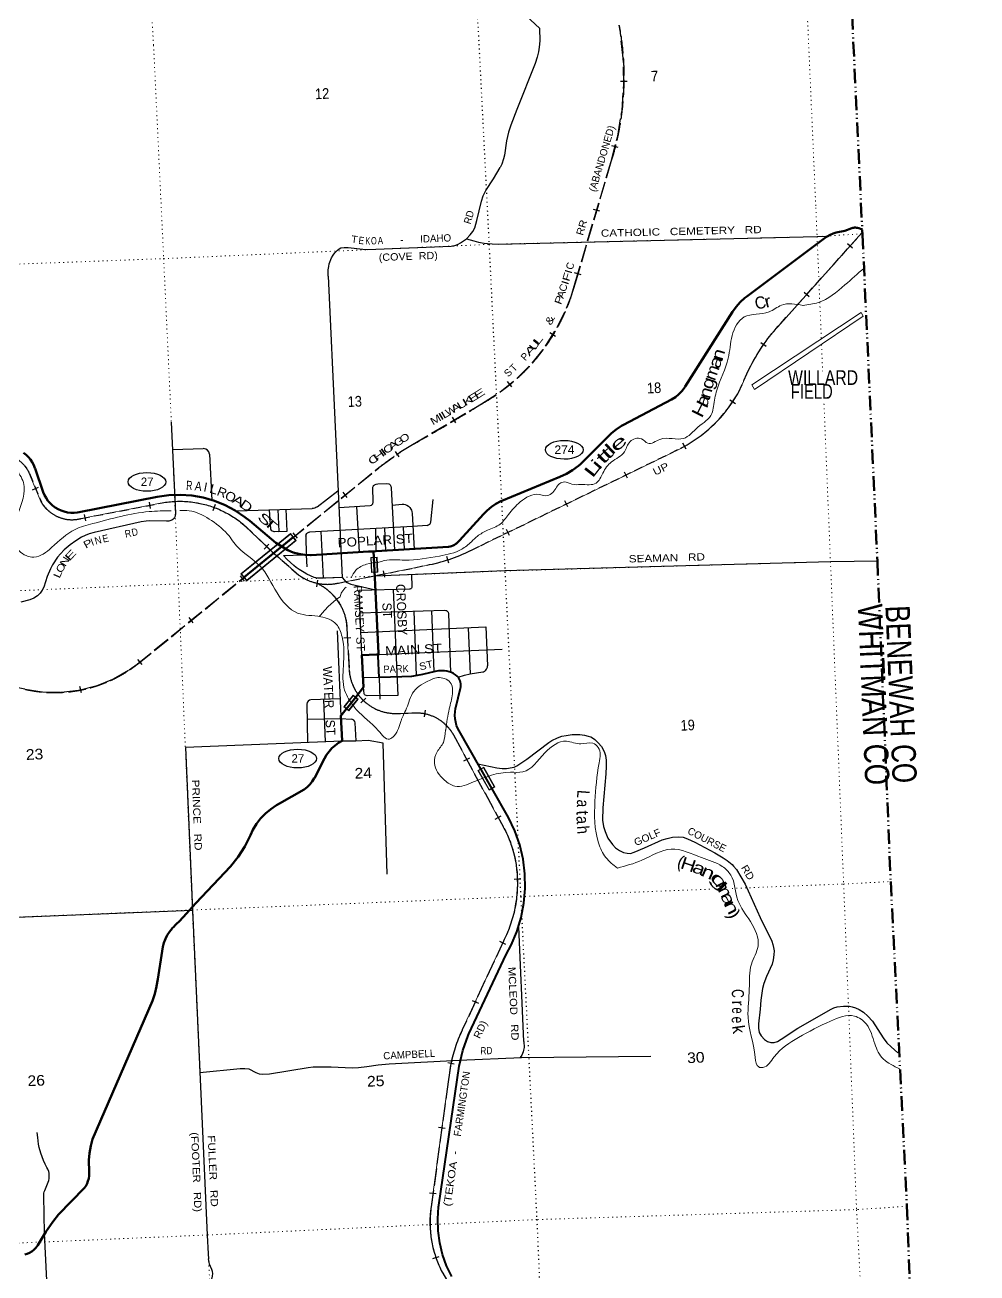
# Model space of a CAD drawing. Header units: feet. Extents: x 745759 to 1002271, y -170898 to 32007.
# Drawn here: x 974941 to 990588, y -90823 to -70305 of the extents above; entities that cross this region are included whole.
import ezdxf
from ezdxf.enums import TextEntityAlignment as Align

# ---------------------------------------------------------------- set-up
doc = ezdxf.new("R2010")
doc.units = ezdxf.units.FT
doc.header["$LTSCALE"] = 48
for name, pattern in [('DASH_DOUBLE_DOT', [9.2, 5, -1.2, 0.3, -1.2, 0.3, -1.2]), ('DOTTED', [1.5, 0.3, -1.2]), ('LONG_DASHED', [7.5, 6, -1.5]), ('MEDIUM_DASHED', [4.5, 3, -1.5])]:
    doc.linetypes.add(name, pattern=pattern)
for name, color, linetype, lineweight in [('10', 7, 'DASH_DOUBLE_DOT', 60), ('17', 7, 'Continuous', 25), ('23', 7, 'Continuous', 70), ('26', 7, 'Continuous', 40), ('29', 7, 'Continuous', 25), ('34', 7, 'Continuous', 13), ('36', 7, 'Continuous', 13), ('39', 7, 'Continuous', 13), ('59', 7, 'Continuous', 13), ('6', 7, 'DOTTED', 25), ('61', 7, 'Continuous', 13), ('63', 7, 'Continuous', 25), ('7', 7, 'DOTTED', 13)]:
    doc.layers.add(name, color=color, linetype=linetype, lineweight=lineweight)
for name, color, linetype in [('12', 7, 'Continuous'), ('27', 7, 'Continuous'), ('30', 7, 'Continuous'), ('41', 7, 'Continuous')]:
    doc.layers.add(name, color=color, linetype=linetype)

msp = doc.modelspace()

# ---------------------------------------------------------------- linework, layer by layer
at = {"layer": '10', "lineweight": 70}
msp.add_lwpolyline([(988534.08, -70141.65), (988705.31, -73752.4), (988950.48, -79117.26), (989169.5, -84388.51), (989435.24, -89716.2), (989636.53, -95091.01), (989894.64, -100570.19), (990108.93, -105966.61), (990332.45, -111296.12), (990588.15, -115911.79)], dxfattribs=at)
at = {"layer": '17'}
for centre in [(983804.33, -77288.93), (976945.75, -77816.88), (979422.7, -82365.4)]:
    msp.add_ellipse(centre, major_axis=(-309.24, 1), ratio=0.500121, dxfattribs=at)
at = {"layer": '23'}
for points in [[(980669.81, -78958.63), (980711.67, -78956.08), (981902.2, -78883.58), (981927.87, -78879.42), (981952.97, -78872.6), (981977.21, -78863.2), (982000.34, -78851.31), (982022.1, -78837.07), (982033.66, -78827.64), (982058.6, -78804.35), (982081.59, -78779.29), (982475.57, -78349.66), (982537.84, -78285.22), (982606.51, -78227.64), (982680.81, -78177.56), (982759.95, -78135.51), (982776.56, -78127.99), (983731.43, -77733.97), (983839.51, -77684.18), (983941.79, -77623.37), (984037.15, -77552.2), (984068.43, -77525.23), (984579.46, -77017.25), (984658.12, -76952.61), (984743.09, -76896.54), (984775.45, -76878.36), (985568.38, -76464.54), (985630.66, -76422.04), (985688.14, -76373.26), (985740.22, -76318.75), (985786.31, -76259.08), (985793.91, -76247.88), (986571.16, -75018.58), (986630.06, -74936.57), (986697.22, -74861.16), (986771.88, -74793.19), (986802.28, -74769.31), (988077.72, -73815.71), (988123.34, -73783.57), (988172.06, -73756.39), (988223.36, -73734.44), (988273.68, -73718.75), (988414.57, -73688.34), (988531.23, -73647.36), (988545.92, -73642.17), (988561.07, -73638.53), (988576.51, -73636.5), (988592.08, -73636.09), (988607.61, -73637.32), (988621.08, -73639.82), (988645.94, -73647.73), (988671.08, -73657.56), (988703.25, -73670.07)], [(980669.81, -78958.63), (980588.98, -78963.55), (979646.87, -79020.92), (979634.22, -79020.95), (979537.85, -79015.51), (979442.57, -79000.03), (979349.43, -78974.67), (979259.45, -78939.71), (979063.98, -78816.56), (978636.58, -78459.52), (978555.04, -78394.26), (978397.49, -78287.9), (978229.7, -78198.59), (978053.49, -78127.32), (977870.79, -78074.85), (977683.61, -78041.77), (977493.99, -78028.43), (977304.02, -78034.99), (977115.78, -78061.37), (975834.11, -78314.12), (975801.03, -78319.88), (975746.86, -78324.65), (975692.49, -78323.73), (975638.51, -78317.13), (975585.52, -78304.92), (975534.09, -78287.24), (975484.79, -78264.29), (975438.16, -78236.3), (975394.72, -78203.6), (975354.93, -78166.53), (975319.23, -78125.51), (975288.01, -78080.98), (975261.63, -78033.43), (975240.35, -77983.39), (975105.9, -77593.88), (975104.99, -77591.21), (975085.14, -77541.86), (975060.24, -77494.86), (975030.55, -77450.72), (974996.42, -77409.92), (974958.21, -77372.91), (974916.35, -77340.1)], [(980750.77, -80653.33), (980749.71, -80631.13), (980674.43, -79055.41), (980669.81, -78958.63)], [(974939.55, -90520.85), (974978.84, -90506.94), (975016.46, -90489), (975052, -90467.23), (975085.07, -90441.87), (975115.31, -90413.18), (975142.38, -90381.5), (975154.09, -90365.43), (975281.16, -90144.82), (975396.81, -89979.93), (975493.35, -89861.91), (975915.56, -89429.26), (975940, -89392.04), (975960.42, -89352.46), (975976.58, -89310.98), (975988.33, -89268.02), (975995.51, -89224.08), (975997.99, -89185.9), (975998.24, -89156.54), (975990.21, -88968.62), (975999.55, -88849.91), (976021.24, -88732.82), (976053.14, -88624.07), (977037.76, -86348.75), (977077.25, -86231.38), (977104.25, -86110.52), (977104.5, -86109), (977123.79, -85990), (977195.8, -85529.97), (977206.32, -85462.05), (977223.89, -85395.61), (977248.3, -85331.37), (977279.3, -85270.04), (977316.53, -85212.28), (977359.6, -85158.72), (977362.32, -85155.85), (977385.81, -85131.1), (977410.78, -85105.85), (977495.2, -85020.51), (977519.8, -84995.64), (977542.69, -84970.51), (977751.21, -84741.55), (978316.33, -84137.94), (978444.51, -83979.28), (978555.4, -83808.09), (978647.79, -83626.24), (978684.92, -83536.65), (978744.59, -83440.03), (978814.03, -83350.18), (978892.48, -83268.08), (978979.08, -83194.63), (979072.89, -83130.63), (979123.32, -83101.79), (979527.06, -82875.13), (979576.48, -82835.12), (979621.45, -82790.17), (979661.48, -82740.76), (979696.12, -82687.44), (979697.32, -82685.35), (979862.42, -82365.16), (979897.16, -82304.78), (979938.03, -82248.36), (979984.56, -82196.52), (980036.26, -82149.83), (980092.56, -82108.8), (980152.83, -82073.88), (980155.38, -82072.59), (980131.16, -81662.04), (980375.9, -81353.52), (980504.12, -81191.89), (980477.4, -80667.56), (980717.75, -80655.05), (980750.77, -80653.33)]]:
    msp.add_lwpolyline(points, dxfattribs=at)
at = {"layer": '26'}
for points in [[(982620.02, -82861.36), (982056.18, -81873.37), (982035.56, -81820.52), (982020.58, -81765.81), (982011.41, -81709.84), (982008.13, -81653.21), (982010.79, -81596.55), (982019.36, -81540.47), (982022.1, -81527.96), (982099.06, -81207.59), (982099.08, -81207.47), (982102.79, -81183.82), (982104.01, -81159.91), (982102.72, -81136), (982098.94, -81112.36), (982092.71, -81089.24), (982084.09, -81066.9), (982073.19, -81045.59), (982060.12, -81025.53), (982045.68, -81012.45), (982015.34, -80989.05), (981982.72, -80968.96), (981948.19, -80952.38), (981912.1, -80939.5), (981874.87, -80930.47), (981836.9, -80925.38), (981795.53, -80923.21), (981739.48, -80925.38), (981683.97, -80933.39), (981475.21, -80982.13), (981445.19, -80988.93), (981291.87, -81013.71), (981136.8, -81022.32), (980760.91, -81034.27), (980743.95, -80681.13), (980750.77, -80653.33)], [(981956.2, -90880.11), (981870.63, -90702.47), (981804.09, -90516.87), (981757.31, -90325.32), (981730.82, -90129.94), (981724.89, -89932.85), (981739.6, -89736.23), (981743.43, -89707.93), (982075.86, -87420.87), (982136.79, -87166.69), (982223.96, -86920.27), (982237.1, -86889.11), (982849.19, -85588.03), (982930.8, -85434.7), (983024.97, -85211.47), (983095.29, -84979.63), (983140.99, -84741.71), (983161.57, -84500.31), (983156.81, -84258.08), (983126.75, -84017.68), (983071.73, -83781.74), (982992.35, -83552.84), (982889.47, -83333.5), (982620.02, -82861.36)]]:
    msp.add_lwpolyline(points, dxfattribs=at)
at = {"layer": '29'}
for p, q in [((982717.23, -73906.6), (987959.49, -73784.55)), ((987959.49, -73784.55), (988133.51, -73774.99)), ((979921.75, -74435.39), (980154.94, -79386.5)), ((977344.96, -76835.71), (977413.69, -78329.19)), ((977368.37, -77284.46), (977867.26, -77268.33)), ((977974.38, -77363.09), (978013.3, -78115.5)), ((979741.2, -78227.57), (980081.92, -77961.63)), ((980960.21, -77916.42), (981013.73, -78937.61)), ((978416.49, -78293.5), (979662.91, -78255.4)), ((978956.9, -78278.69), (978978.68, -78591.29)), ((979097.82, -78271.65), (979114.71, -78633.36)), ((980099.7, -78238.82), (980614.02, -78207.28)), ((980436.52, -78973.41), (980394.25, -78222.32)), ((981304.57, -78333.81), (981337.41, -78923.34)), ((980701.45, -78581.66), (980709.9, -78955.09)), ((980849.28, -78575.54), (980863.5, -78943.81)), ((981156.61, -78556.29), (981173.52, -78925.5)), ((979844.67, -79397.59), (979808.47, -78632.33)), ((979188.06, -79026.1), (979511.41, -79015.94)), ((980154.94, -79386.5), (979844.67, -79397.59)), ((981259.47, -79580.7), (980435.75, -79601.47)), ((980477.4, -80667.56), (980435.75, -79601.47)), ((980990.33, -79585.07), (981067.9, -81325.86)), ((980450.43, -79967.19), (981832.22, -79926.02)), ((981330.18, -79940.98), (981371.59, -81000.38)), ((981623.2, -79932.25), (981662.52, -80937.34)), ((981904.34, -79981.9), (981934.37, -80947.45)), ((982227.42, -80214.86), (982258.66, -80971.73)), ((980069.53, -80263.63), (980132.03, -81666.1)), ((982781.26, -80570.29), (980751.71, -80657.76)), ((980760.91, -81034.27), (980495.67, -81035.92)), ((980760.91, -81034.27), (980772.15, -81387.49)), ((980119.53, -81385.67), (979638.21, -81400.71)), ((979849.05, -81393.13), (979873.29, -82088.95)), ((981067.9, -81325.86), (980565.52, -81332.47)), ((979571.33, -81468.39), (979581.95, -82100.9)), ((983142.1, -87018.52), (983055.3, -85131.55))]:
    msp.add_line(p, q, dxfattribs=at)
for points in [[(982627.45, -69634.49), (983401.57, -70364.93)], [(983398.26, -70362.35), (983402.62, -70568.14), (983393.47, -70668.85), (983381.09, -70749.1), (983359.02, -70832.58), (983325.1, -70938.68), (983023.66, -71696.99), (982924.61, -71951.2), (982887.47, -72066.99), (982855.71, -72209.71), (982819.64, -72445.07), (982804.03, -72507), (982775.5, -72594.8), (982752.35, -72649.19)], [(982197.34, -73818.44), (982258.74, -73755.96), (982301.8, -73699.95), (982331.94, -73639.63), (982366.4, -73521.15), (982443.91, -73202.31), (982471.9, -73113.99), (982514.97, -73027.81), (982639.85, -72831.77), (982752.35, -72649.19)], [(979921.75, -74435.39), (979924.66, -74330.07), (979933.27, -74274.06), (979940.81, -74232.06), (979980.64, -74134.03), (980008.63, -74088.79), (980031.25, -74051.1), (980077.54, -74004.78), (980103.37, -73985.39), (980134.6, -73969.24), (980189.5, -73961.69), (980255.18, -73960.62), (980495.25, -73991.85), (980569.54, -73995.09), (980707.34, -73990.78), (981944.89, -73942.84), (981990.11, -73934.22), (982021.33, -73925.6), (982057.93, -73910.52), (982098.3, -73887.37), (982197.34, -73818.44)], [(982197.34, -73818.44), (982317.39, -73853.43), (982395.98, -73873.9), (982486.41, -73891.13), (982542.4, -73897.6), (982618.84, -73901.9), (982717.23, -73906.6)], [(977974.38, -77363.09), (977961.86, -77322.72), (977940.33, -77294.72), (977912.34, -77277.48), (977867.26, -77268.33)], [(980614.02, -78207.28), (980635.52, -78199.45), (980645.75, -78190.3), (980657.05, -78174.68), (980660.82, -78151.52), (980658.67, -77901.62), (980666.74, -77882.77), (980671.04, -77875.23), (980684.5, -77865), (980711.95, -77855.84), (980742.64, -77849.91), (980886.91, -77843.45), (980922.97, -77849.37), (980931.58, -77855.84), (980942.89, -77867.15), (980953.12, -77884.92), (980960.21, -77916.42)], [(981549.14, -78531.24), (981561.14, -78529.33), (981571.36, -78525.02), (981591.02, -78512.37), (981597.74, -78505.63), (981604.74, -78497.02), (981607.97, -78489.48), (981611.47, -78478.98), (981650.23, -78104.12)], [(977413.69, -78329.19), (977407.9, -78378.93), (977397.68, -78404.26), (977386.37, -78420.94), (977373.45, -78432.79), (977356.22, -78444.64), (977337.39, -78451.66), (977304.54, -78461.88), (977264.18, -78464.59), (976979.93, -78455.97), (976935.24, -78459.72), (976850.73, -78473.2), (976080.35, -78647.16), (975998, -78671.41), (975932.84, -78695.64), (975870.39, -78727.96), (975774.05, -78787.75), (975683.05, -78850.76), (975584.55, -78934.26), (975523.7, -78999.42), (975474.17, -79053.28), (975395.05, -79179.87), (975357.89, -79247.19), (975304.61, -79369.46), (975249.15, -79545.58), (975222.79, -79597.83), (975193.16, -79644.68), (975145.79, -79689.93), (975085.49, -79728.71), (975020.37, -79757.26), (974873.94, -79791.74)], [(979114.71, -78633.36), (979248.6, -78628.16), (979235.91, -78267.42)], [(979741.2, -78227.57), (979723.1, -78237.7), (979703.18, -78246.32), (979683.26, -78252.78), (979662.91, -78255.4)], [(980977.64, -78199.78), (981140.99, -78181.68), (981165.75, -78182.75), (981190.51, -78188.14), (981218.51, -78198.91), (981244.35, -78215.07), (981265.88, -78236.61), (981285.26, -78264.62), (981292.79, -78281.85), (981299.25, -78303.4), (981304.57, -78333.81)], [(981549.14, -78531.24), (981315.4, -78549.4), (980111.85, -78615.38), (979618.51, -78642.95)], [(979114.71, -78633.36), (979044.55, -78636.53), (979033.79, -78634.92), (979023.56, -78632.22), (979008.48, -78625.22), (978999.33, -78619.3), (978985.88, -78606.91), (978982.11, -78600.45), (978978.68, -78591.29)], [(979558.89, -78709.16), (979559.99, -78693.89), (979563.76, -78682.04), (979575.6, -78664.81), (979585.29, -78655.11), (979593.36, -78649.73), (979603.59, -78645.42), (979618.51, -78642.95)], [(979558.89, -78709.16), (979564.96, -79019.22), (979574.82, -79210.87)], [(979844.67, -79397.59), (979750, -79399.98), (979719.86, -79395.67), (979695.09, -79387.05), (979633.73, -79362.28), (979575.59, -79334.27), (979531.45, -79308.42), (979445.32, -79254.56), (979396.87, -79223.32), (979359.19, -79193.16), (979252.61, -79095.14), (979188.06, -79026.1)], [(988950.48, -79117.26), (988179.6, -79128.31), (982828.9, -79280.31), (980690.52, -79365.53)], [(980154.94, -79386.5), (980191.41, -79434.45), (980209.71, -79454.91), (980236.63, -79471.07), (980260.31, -79482.92), (980299.07, -79495.85), (980699.57, -79592.79)], [(981292.87, -79344), (981300.61, -79535.43), (981297.65, -79553.47), (981294.42, -79561.55), (981289.85, -79566.66), (981282.04, -79572.32), (981275.04, -79576.63), (981266.43, -79579.32), (981259.47, -79580.7)], [(981832.22, -79926.02), (981857.51, -79928.34), (981869.35, -79932.65), (981882.27, -79941.26), (981896.27, -79957.42), (981904.34, -79981.9)], [(980457.57, -80290.01), (982513.7, -80200.89), (982544.8, -80840.25)], [(982258.66, -80971.73), (982465.28, -80940.37), (982477.4, -80937.4), (982491.4, -80930.4), (982503.78, -80922.86), (982515.89, -80911.28), (982528.54, -80894.85), (982538.5, -80875.74), (982542.54, -80861.46), (982544.8, -80840.25)], [(982060.12, -81025.53), (982163.82, -80995.3), (982258.66, -80971.73)], [(980565.52, -81332.47), (980550.7, -81330.58), (980534.55, -81324.12), (980522.71, -81312.27), (980515.17, -81298.27), (980504.12, -81191.89)], [(979638.21, -81400.71), (979616.7, -81407.59), (979594.09, -81422.68), (979580.09, -81442.07), (979571.33, -81468.39)], [(979577.51, -81718.01), (980131.04, -81706.38), (980302.21, -81716.68)], [(980386.35, -82074.45), (980369.29, -81777.07), (980360.68, -81754.45), (980343.45, -81733.98), (980324.07, -81723.21), (980302.21, -81716.68)], [(980892.75, -84263.51), (980825.13, -82113.84), (980579.57, -82070), (980376.44, -82076.74), (980154.97, -82078.22), (977580.93, -82181.74), (977691.6, -84854.97), (977817.22, -87514.09), (977937.84, -90197.61), (977949.15, -90509.53), (977957.84, -90590.08)], [(982384, -82449.97), (982696.78, -82517.73), (982784, -82527.43), (982856.14, -82526.35), (982949.83, -82514.5), (982982.13, -82505.88), (983024.12, -82483.26), (983187.79, -82375.53), (983549.6, -82099.73), (983602.36, -82066.33), (983691.73, -82022.16), (983763.88, -81997.38), (983838.18, -81983.37), (983934.02, -81971.52), (984062.15, -81970.45), (984138.61, -81980.14), (984198.91, -81995.22), (984238.74, -82009.23), (984282.9, -82036.16), (984307.68, -82052.32), (984363.65, -82104.04), (984415.36, -82168.67), (984458.41, -82246.24), (984482.12, -82315.19), (984492.86, -82392.76), (984492.89, -82487.56), (984488.56, -82616.85), (984436.87, -83172.76), (984432.56, -83375.3), (984446.59, -83479.79), (984475.63, -83564.91), (984519.81, -83671.55), (984596.23, -83776.07), (984649.03, -83833.16), (984712.53, -83875.18), (984780.4, -83910.72), (984837.43, -83922.58), (984894.54, -83923.65), (984953.73, -83905.35), (985121.71, -83832.09), (985414.59, -83702.81), (985493.23, -83678.02), (985582.57, -83659.71), (985689.21, -83654.32), (985759.17, -83659.71), (985827.04, -83684.48), (985948.68, -83737.28), (986280.33, -83913.96)], [(986280.33, -83913.96), (986414.97, -83994.77), (986482.81, -84038.94), (986563.57, -84106.81), (986585.11, -84132.66), (986633.56, -84189.76), (986775.7, -84431.09), (987025.51, -84978.38), (987215.03, -85366.22), (987234.41, -85424.4), (987245.18, -85471.8), (987251.64, -85527.82), (987249.49, -85590.31), (987238.72, -85672.19), (987219.34, -85745.45), (987128.89, -85947.99), (987086.89, -86061.11), (987059.97, -86146.22), (987034.13, -86335.83), (987021.21, -86486.66)], [(972061.94, -85084.78), (972327.57, -85072.04), (977691.6, -84854.97)], [(987021.21, -86486.66), (986996.44, -86724.75), (986995.37, -86794.78), (987009.36, -86866.96), (987042.74, -86924.06), (987095.51, -86985.47), (987141.81, -87018.87), (987196.72, -87035.03), (987253.8, -87031.79), (987308.71, -87015.64), (987370.09, -86980.08), (987641.44, -86794.78), (988188.45, -86484.5), (988235.83, -86462.96), (988288.6, -86448.95), (988390.89, -86437.1), (988491.03, -86438.18), (988537.33, -86445.73), (988589.02, -86462.96), (988653.63, -86490.97), (988722.54, -86531.91), (988793.61, -86598.71), (988868.99, -86682.74), (989045.58, -86954.23), (989108.03, -87036.11), (989174.8, -87105.05), (989286.79, -87204.17)], [(983142.1, -87018.52), (983142.49, -87113.01), (983134.95, -87161.49), (983128.49, -87185.19), (983117.72, -87215.35), (983105.88, -87239.05), (983081.12, -87281.07)], [(977814.6, -87523.6), (978476.5, -87459.38), (978555.11, -87458.3), (978618.63, -87468), (978734.91, -87524.02), (978791.99, -87548.79), (978838.28, -87554.18), (978958.87, -87545.56), (979596.29, -87446.45), (979677.06, -87434.6), (979781.49, -87433.52), (979970.99, -87433.52), (980203.56, -87446.45), (980330.63, -87450.75), (980423.22, -87446.45), (980561.04, -87429.22), (980746.23, -87399.05), (980927.91, -87384.76)], [(980927.91, -87384.76), (982076.75, -87324.46), (983104.09, -87282.2), (985227.86, -87259.2)], [(975251.68, -89554.67), (975253.24, -89508.87), (975257.55, -89490.56), (975266.7, -89465.24), (975301.15, -89385.52), (975331.3, -89299.34), (975337.23, -89270.79), (975340.46, -89224.46), (975337.23, -89180.29), (975331.3, -89152.82), (975317.85, -89115.65), (975301.15, -89086.03), (975271.55, -89034.86), (975245.16, -88973.99), (975202.09, -88853.34), (975174.64, -88760.14), (975163.33, -88702.51), (975150.41, -88592.63), (975143.95, -88510.76)], [(975390.83, -92824.74), (975259.91, -90165.89), (975251.68, -89554.67)], [(977985.95, -91207.04), (977987.09, -91058.03), (977990.86, -91025.16), (978012.94, -90924.44), (978023.16, -90874.34), (978025.86, -90829.64), (978022.09, -90796.78), (978012.94, -90767.16), (977976.33, -90678.82), (977967.17, -90643.81), (977957.84, -90590.08)]]:
    msp.add_lwpolyline(points, dxfattribs=at)
at = {"layer": '34'}
for p, q in [((987357.27, -75219.21), (988697.57, -73723.07)), ((975012.5, -77680.19), (975204.2, -78138.43)), ((975864.85, -78419.22), (977223.98, -78157.22)), ((979002.67, -78965.98), (979441.77, -79348.68)), ((980232.2, -80228.35), (980268.95, -80909.39)), ((981981.59, -81976.01), (982811.15, -83508.46)), ((982803.06, -85367.1), (982127.85, -86824.74))]:
    msp.add_line(p, q, dxfattribs=at)
for points in [[(986666.37, -76347.41), (986807.26, -76043.23), (986846.67, -75957.61)], [(982270.13, -78944.87), (982436.43, -78861.87), (985718.62, -77265.55)], [(980094.26, -79480.41), (981341.1, -79229.85), (981590.08, -79177.77)], [(981917.53, -87532.36), (981894.43, -87676.98), (981615.94, -89732.73)]]:
    msp.add_lwpolyline(points, dxfattribs=at)
for centre, radius, start, end in [((989578.17, -77300.68), 3043.84, 136.85602, 153.81663), ((984670.3, -75235.19), 2285.03, 297.30841, 330.87328), ((974526.18, -77883.2), 526.99, 22.65775, 100.12124), ((975713.11, -77858.64), 580.75, 208.80083, 285.14619), ((977483.18, -79767.88), 1631.38, 47.28729, 99.14189), ((2123648.03, 1112566.13), 1652259.59, 226.12991, 226.14976), ((981054.34, -76504.15), 2726.76, 281.33088, 296.47919), ((979910.81, -78707.23), 794.64, 233.82513, 283.34793), ((979374.63, -80260.61), 858.18, 2.15426, 64.91305), ((981032.06, -80860.35), 764.68, 183.67702, 266.37271), ((981061.2, -77986.04), 3638.28, 268.77913, 274.36976), ((981370.08, -82309.62), 696.6, 28.61501, 92.60568), ((981200.43, -84380.07), 1831.43, 8.60718, 28.41914), ((980934.53, -84410.93), 2098.97, 332.90017, 8.3538), ((984104.18, -87797.21), 2202.64, 153.80004, 173.09378), ((983359.69, -89991.95), 1762.91, 171.54435, 208.12298)]:
    msp.add_arc(centre, radius, start, end, dxfattribs=at)
at = {"layer": '36'}
msp.add_lwpolyline([(986884.79, -76223.01), (988681.86, -75030.66), (988716.53, -75092.99), (986932.13, -76295.02)], close=True, dxfattribs=at)
at = {"layer": '39'}
for points in [[(988730.98, -74301.29), (988417.83, -74578.01), (987978.76, -74867.27), (987727.55, -74916.43)], [(967218.31, -74701.05), (967428.73, -74707.04), (967539.78, -74899.82), (967781.55, -74992.16), (967971.19, -74949.65), (968116.64, -74957.44), (968337.69, -75177.71), (968452.27, -75311.86), (968586.85, -75348.36), (968658.06, -75458.19), (968676.31, -75648.95), (968496.66, -75783.78), (968071.02, -76151.09), (967740.99, -76350.93), (967494.18, -76470.53), (967509.67, -76879.18), (967500.67, -77421.97), (967686.97, -77960.31), (967935.24, -78298.36), (968262.6, -78318.42), (968712.29, -78089.2), (968726.41, -77901.06), (968722.13, -77612.91), (968815.27, -77340.69), (968914.74, -77027.87), (969045.61, -76977.82), (969327.82, -77026.06), (969886.29, -77124.81), (970334.29, -77373.53), (970652.5, -77603.69), (970936.38, -77643.79), (971480.77, -77743.15), (971901.75, -77831.74), (972266.39, -77828.01), (972669.15, -77961.74), (972812.93, -77977.68), (972949.64, -77828.58), (973062.23, -77775.3), (973291.54, -77811.72), (973688.99, -77774.3), (974221.57, -77597.93), (974490.93, -77487.43), (974660.19, -77519.83), (974768.95, -77596.37), (974914.64, -77827.95), (974818.19, -78352.36), (974744.39, -78746.73), (974847.9, -78951.94), (975088.1, -79054.43), (975377.61, -78896.68), (975763.85, -78597.62), (976054.02, -78502.35), (976982.73, -78304.74), (977341.16, -78289.98)], [(987728.89, -74916.29), (987374.02, -74911.68), (987169.2, -75023.4), (986761.58, -75105.63), (986563.03, -75410.65), (986500.34, -75782.37), (986311.58, -76308.09), (986256.48, -76576.72), (986228.92, -76690.37), (986001.83, -76917.62), (985764.16, -77102.92), (985376.49, -77117.6), (985177.74, -77182.69), (985071.78, -77108.65), (984886.33, -77155.02), (984792.73, -77322.41), (984580.18, -77488.91), (984438.82, -77670.47), (984329.16, -77836.15), (984076.08, -77859.63), (983930.81, -77855.86), (983805.26, -77817.26), (983731.39, -77843.02), (983596.78, -78009.49), (983493.47, -78044.22), (983393.78, -78022.34), (983080.38, -78147.06), (982888.04, -78354.81), (982751.59, -78509.95), (982544.33, -78611.7), (982377.21, -78709.69), (982278.32, -78800.69), (982118.36, -78924.59), (981752.27, -79035.25), (981184.77, -79102.24), (980849.98, -79111.32), (980757.59, -79138.49)], [(977485.18, -78287.26), (977641.24, -78292.28), (977967.47, -78427.33), (978266.18, -78672.45), (978442.89, -78892.63), (978800.5, -79195.68), (979083.6, -79641.1), (979422.3, -79973.21), (979801.76, -80033.35), (980056.9, -80155.36), (980152.45, -80362.92), (980175.13, -80841.58), (980194.14, -81242.26), (980350.14, -81516.28)], [(980757.59, -79138.49), (980553.78, -79169.74), (980379.75, -79270.27), (980301.45, -79394.99)], [(980220.09, -79545.14), (980149.24, -79629.11), (980118.44, -79704.77)], [(980118.44, -79704.77), (979933.24, -79856.26), (979834.96, -79961.34), (979778.03, -80026.99)], [(981140.99, -81694.33), (981250.47, -81436.34), (981308.81, -81292.66), (981564.24, -81092.03), (981751.18, -81033.51), (981947.03, -81135.9), (981966.26, -81302.43), (981914.24, -81546.65), (981856.39, -81890.66)], [(980350.14, -81516.28), (980391.34, -81564.38), (980750.68, -81907.69), (980931.91, -82045), (981010.22, -81991.19), (981122.33, -81738.31), (981140.99, -81694.33)], [(981856.39, -81890.66), (981854.81, -81900.08), (981816.99, -82099.32), (981714.82, -82254.98), (981670.27, -82438.39), (981835.49, -82719.56), (982007.02, -82818.97), (982313.9, -82747.41)], [(982313.9, -82747.41), (982920.27, -82589.78), (983123.62, -82584.98), (983485.12, -82272.88), (983839.64, -82080.05), (984077.33, -82124.17), (984272.38, -82113.69), (984364, -82182.3), (984376.78, -82433.79), (984309.21, -83067.84), (984366.77, -83752.92), (984487.84, -83991.64), (984676.65, -84164.91)], [(984676.65, -84164.91), (985078.27, -84036.58), (985560.13, -83852.33), (986059.97, -83993.95), (986400.72, -84138.45), (986539.78, -84279.6), (986658.46, -84697.88), (986864.83, -85045.82), (986988.86, -85447.74), (986880.57, -85742.79), (986845.68, -86151.61), (986825.19, -86614.25), (986942.32, -87278.59), (986999.42, -87435.41), (987070.26, -87442.41), (987254.39, -87271.09), (987655.78, -86949.19), (988180.37, -86680.42), (988573.91, -86598.81), (988771.14, -86733.4), (988907.81, -87054.12), (989049.61, -87306.06), (989312.5, -87468.05), (989314.17, -87469.02)]]:
    msp.add_spline(points, degree=3, dxfattribs=at)
at = {"layer": '59'}
for p, q in [((978490.98, -79327.96), (979305.14, -78664.86)), ((978584.9, -79444.94), (979399.05, -78781.84)), ((979399.05, -78781.84), (979305.14, -78664.86)), ((978584.9, -79444.94), (978490.98, -79327.96))]:
    msp.add_line(p, q, dxfattribs=at)
for points in [[(978502.19, -79329.15), (979303.95, -78676.15), (979340.88, -78722.16), (978539.13, -79375.16)], [(979350.9, -78734.64), (978549.15, -79387.64), (978586.08, -79433.64), (979387.84, -78780.64)], [(980727.98, -79053.08), (980738.83, -79302.85), (980633.93, -79307.4), (980623.08, -79057.64)], [(980631.42, -79065.28), (980720.33, -79061.42), (980730.48, -79295.2), (980641.57, -79299.05)], [(980416.83, -81386.15), (980261.71, -81582.2), (980179.37, -81517.05), (980334.49, -81321)], [(980190.61, -81515.74), (980335.8, -81332.24), (980405.58, -81387.46), (980260.39, -81570.95)]]:
    msp.add_lwpolyline(points, close=True, dxfattribs=at)
msp.add_lwpolyline([(980334.49, -81321), (980416.83, -81386.15), (980334.49, -81321)], dxfattribs=at)
at = {"layer": '6'}
for points in [[(982389.77, -70406.09), (982567.48, -73912.12), (982700.1, -76635.45)], [(982700.1, -76635.45), (983087.71, -84634.5), (983352.68, -89944.08), (983589.17, -95341.56), (983832.33, -100706.5), (984076.1, -106085.53), (984360.44, -111424.51), (984595.75, -116173.93)]]:
    msp.add_lwpolyline(points, dxfattribs=at)
at = {"layer": '61'}
for p, q in [((982480.42, -82505.21), (982665.52, -82831.34)), ((982665.52, -82831.34), (982567.69, -82886.87))]:
    msp.add_line(p, q, dxfattribs=at)
msp.add_lwpolyline([(982567.69, -82886.87), (982382.58, -82560.74), (982480.42, -82505.21)], dxfattribs=at)
msp.add_lwpolyline([(982393.48, -82563.74), (982477.41, -82516.11), (982654.61, -82828.33), (982570.69, -82875.96)], close=True, dxfattribs=at)
at = {"layer": '63'}
for p, q in [((984837.73, -71232.83), (984727.14, -71235.21)), ((984690.32, -72321.8), (984583.34, -72293.66)), ((984388.83, -73368.52), (984282.76, -73337.16)), ((988542.99, -73975.81), (988460.6, -73902)), ((984080.43, -74411.73), (983974.36, -74380.37)), ((987829.5, -74776.17), (987747.11, -74702.36)), ((983661.72, -75425.82), (983567.98, -75367.11)), ((987124.18, -75591.97), (987033.33, -75528.88)), ((982940.39, -76254.2), (982871.16, -76167.93)), ((986617.84, -76534.32), (986526.06, -76472.59)), ((982020.83, -76846.21), (981964.79, -76750.85)), ((981093.15, -77404.88), (981028.61, -77315.05)), ((985806.58, -77279.08), (985753.03, -77182.3)), ((984842.27, -77754.16), (984793.89, -77654.69)), ((975062.66, -77945.48), (975164.7, -77902.79)), ((977006.19, -78256.35), (976985.25, -78147.74)), ((980238.3, -78071.99), (980168.45, -77986.22)), ((983864.7, -78226.71), (983816.32, -78127.24)), ((975939.53, -78459.31), (975918.6, -78350.7)), ((978031.96, -78288.56), (978070, -78184.7)), ((979420.66, -78739.57), (979350.81, -78653.8)), ((982901.62, -78698.01), (982853.25, -78598.54)), ((978874.56, -78920.69), (978951.2, -78840.94)), ((981907.01, -79150.38), (981873.63, -79044.93)), ((978551.35, -79445.95), (978481.5, -79360.18)), ((980855.25, -79384.72), (980833.46, -79276.27)), ((979736.06, -79539.96), (979754.52, -79430.9)), ((977707.87, -80132.93), (977638.02, -80047.17)), ((980184.09, -80378.05), (980294.54, -80372.09)), ((976864.39, -80819.91), (976794.54, -80734.15)), ((975869.14, -81285.97), (975841.99, -81178.74)), ((980461.78, -81449.61), (980541.31, -81372.73)), ((981504.6, -81680.68), (981525.76, -81572.11)), ((982152.76, -82404.6), (982250.03, -82351.94)), ((982667.36, -83360.7), (982764.63, -83308.05)), ((982978.98, -84347.38), (983089.52, -84343.38)), ((982740.58, -85368.49), (982840.94, -85414.98)), ((982292.28, -86342.49), (982392.64, -86388.98)), ((981888.03, -87360.59), (981996.42, -87382.65)), ((981738.97, -88426.02), (981848.58, -88440.87)), ((981590.62, -89501.63), (981700.23, -89516.48)), ((981642.8, -90584.91), (981747.48, -90549.18))]:
    msp.add_line(p, q, dxfattribs=at)
at = {"layer": '63', "linetype": 'LONG_DASHED'}
msp.add_line((976789.35, -80815.9), (980758.87, -77582.87), dxfattribs=at)
for points in [[(973245.22, -80878.95), (974941.51, -81221.82), (975235.68, -81267.62), (975533.15, -81273.67), (975828.75, -81239.88), (976117.18, -81166.85), (976393.26, -81055.91), (976652.06, -80909.01), (976786.86, -80812.64), (980756.38, -77579.61), (981118.29, -77319.58), (981311.63, -77199.66), (982345.22, -76592.23), (982442.36, -76532.74), (982744.71, -76341.23), (983023.69, -76117.35), (983275.97, -75863.77), (983498.44, -75583.66), (983688.3, -75280.52), (983843.24, -74958.06), (983915.32, -74766.63), (983984.6, -74543.32), (984573.66, -72550.69), (984683.11, -72134.53), (984753.46, -71710.15), (984784.15, -71281.07), (984774.91, -70850.99), (984725.81, -70423.56), (984705.2, -70305.6)], [(983919.2, -74767.96), (983988.52, -74544.51), (984577.61, -72551.79)], [(979738.96, -79482.38), (979749.25, -79487.23), (979762.66, -79493.95), (979775.99, -79500.85), (979789.15, -79507.92), (979802.25, -79515.26), (979815.17, -79522.85), (979828.02, -79530.7), (979840.7, -79538.66), (979853.23, -79546.96), (979865.58, -79555.44), (979877.85, -79564.09), (979889.89, -79572.92), (979901.84, -79582.1), (979913.62, -79591.37), (979925.16, -79600.92), (979936.62, -79610.55), (979947.91, -79620.52), (979958.96, -79630.6), (979969.83, -79640.86), (979980.63, -79651.37), (979991.09, -79662.06), (980001.47, -79672.86), (980011.61, -79683.91), (980021.66, -79695.15), (980031.37, -79706.47), (980040.92, -79718.07), (980050.3, -79729.75), (980059.53, -79741.62), (980068.41, -79753.66), (980077.2, -79765.89), (980085.75, -79778.2), (980094.04, -79790.71), (980102.09, -79803.31), (980109.96, -79816.07), (980117.67, -79828.94), (980125.04, -79842), (980132.24, -79855.13), (980139.19, -79868.46), (980145.98, -79881.88), (980152.42, -79895.39), (980158.68, -79909), (980164.71, -79922.71), (980170.48, -79936.59), (980175.99, -79950.48), (980181.33, -79964.56), (980186.33, -79978.64), (980191.17, -79992.91), (980195.66, -80007.19), (980199.99, -80021.55), (980204.05, -80035.93), (980207.87, -80050.49), (980211.34, -80065.07), (980214.64, -80079.65), (980217.69, -80094.41), (980220.47, -80109.09), (980223.01, -80123.88), (980225.2, -80138.76), (980227.22, -80153.55), (980228.98, -80168.45), (980230.41, -80183.44), (980231.66, -80198.36), (980232.65, -80213.29), (980233.3, -80228.3), (980270.05, -80909.32), (980270.98, -80922.65), (980272.21, -80935.88), (980273.67, -80949.1), (980275.29, -80962.39), (980277.22, -80975.58), (980279.35, -80988.69), (980281.66, -81001.85), (980284.26, -81014.92), (980287.08, -81027.9), (980290.14, -81040.94), (980293.41, -81053.81), (980296.84, -81066.67), (980300.57, -81079.51), (980304.53, -81092.19), (980308.7, -81104.86), (980313.04, -81117.43), (980317.67, -81129.99), (980322.44, -81142.38), (980327.52, -81154.76), (980332.75, -81166.98), (980338.2, -81179.17), (980343.86, -81191.2), (980349.76, -81203.15), (980355.8, -81215), (980362.14, -81226.75), (980368.64, -81238.43), (980375.34, -81249.94), (980382.2, -81261.35), (980389.34, -81272.6), (980396.65, -81283.76), (980404.09, -81294.77), (980411.74, -81305.67), (980419.63, -81316.41), (980427.74, -81327.06), (980435.91, -81337.55), (980444.37, -81347.88)], [(980444.37, -81347.88), (980452.98, -81358.03), (980461.74, -81368.11), (980470.64, -81377.94), (980479.84, -81387.68), (980489.1, -81397.27), (980498.58, -81406.6), (980508.13, -81415.86), (980517.96, -81424.95), (980527.87, -81433.79), (980537.91, -81442.48), (980548.19, -81451.08), (980558.58, -81459.37), (980569.06, -81467.57), (980579.75, -81475.52), (980590.59, -81483.4), (980601.48, -81490.96), (980612.58, -81498.36), (980623.77, -81505.6), (980635.08, -81512.68), (980646.53, -81519.44), (980658.14, -81526.12), (980669.8, -81532.56), (980681.6, -81538.76), (980693.46, -81544.73), (980705.46, -81550.55), (980717.53, -81556.2), (980729.73, -81561.53), (980742.01, -81566.71), (980754.41, -81571.66), (980766.89, -81576.44), (980779.41, -81580.91), (980792.02, -81585.23), (980804.67, -81589.31), (980817.47, -81593.15), (980830.25, -81596.78), (980843.17, -81600.23), (980856.07, -81603.38), (980869.12, -81606.37), (980882.15, -81609.05), (980895.25, -81611.58), (980908.32, -81613.87), (980921.54, -81615.93), (980934.74, -81617.68), (980947.92, -81619.29), (980961.25, -81620.64), (980974.48, -81621.78), (980983.73, -81622.4), (981047.34, -81623.39), (981110.65, -81622.92), (981174, -81621.36), (981237.71, -81619.08), (981301.09, -81615.34), (981338.35, -81612.65), (981350.56, -81612.17), (981362.71, -81611.96), (981374.86, -81611.97), (981387.09, -81612.11), (981399.26, -81612.53), (981411.36, -81613.17), (981423.55, -81613.94), (981435.69, -81614.99), (981447.75, -81616.27), (981459.9, -81617.74), (981471.93, -81619.42), (981483.95, -81621.25), (981495.99, -81623.36), (981507.9, -81625.68), (981519.81, -81628.21), (981531.67, -81630.88), (981543.54, -81633.83), (981555.27, -81636.93), (981567.02, -81640.31), (981578.64, -81643.83), (981590.26, -81647.57), (981601.76, -81651.51), (981613.19, -81655.67), (981624.56, -81659.97), (981635.87, -81664.55), (981647.13, -81669.28), (981658.24, -81674.22), (981669.3, -81679.31), (981680.23, -81684.68), (981691.1, -81690.18), (981701.83, -81695.84), (981712.5, -81701.71), (981723.05, -81707.8), (981733.53, -81714.1), (981743.88, -81720.47), (981754.1, -81727.13), (981764.19, -81733.93), (981774.21, -81740.88), (981784.03, -81747.98), (981793.8, -81755.36), (981803.42, -81762.81), (981812.86, -81770.48), (981822.21, -81778.22), (981831.45, -81786.26), (981840.48, -81794.37), (981849.37, -81802.62), (981858.21, -81811.1)], [(981858.21, -81811.1), (981866.77, -81819.71), (981875.28, -81828.4), (981883.57, -81837.32), (981891.8, -81846.37), (981899.77, -81855.51), (981907.6, -81864.86), (981915.29, -81874.28), (981922.84, -81883.86), (981930.13, -81893.59), (981937.35, -81903.45), (981944.38, -81913.4), (981951.19, -81923.49), (981957.8, -81933.67), (981964.28, -81943.99), (981970.62, -81954.39), (981976.69, -81964.94), (981982.55, -81975.48), (982812.12, -83507.94), (982827.22, -83536.22), (982841.59, -83564.71), (982855.47, -83593.45), (982869.12, -83622.52), (982882.04, -83651.79), (982894.39, -83681.15), (982906.5, -83710.86), (982917.88, -83740.75), (982928.7, -83770.74), (982939.11, -83801.14), (982948.87, -83831.49), (982958.29, -83862.02), (982967.09, -83892.9), (982975.22, -83923.71), (982982.87, -83954.78), (982990.1, -83985.87), (982996.7, -84017.31), (983002.79, -84048.6), (983008.25, -84080.23), (983012.32, -84105.81), (983015.7, -84129.24), (983020.2, -84165.49), (983024.11, -84201.95), (983027.55, -84238.37), (983030.21, -84275.09), (983032.32, -84311.56), (983033.65, -84348.33), (983034.44, -84384.85), (983034.63, -84421.6), (983034.09, -84458.17), (983032.89, -84494.77), (983031.22, -84531.32), (983028.69, -84567.98), (983025.69, -84604.58), (983021.95, -84641.02), (983017.75, -84677.41), (983012.61, -84713.71), (983007.01, -84749.95), (983000.86, -84785.94), (982994.05, -84821.98), (982986.5, -84857.84), (982978.29, -84893.72), (982969.74, -84929.28), (982960.24, -84964.75), (982950.22, -84999.98), (982939.71, -85035.16), (982928.59, -85069.9), (982916.63, -85104.72), (982904.3, -85139.24), (982891.18, -85173.4), (982877.77, -85207.43), (982863.43, -85241.37), (982848.68, -85274.78), (982833.39, -85307.95), (982817.42, -85341.16), (982804.05, -85367.58), (982128.84, -86825.21), (982123.93, -86835.3), (982107.3, -86870.1), (982091.54, -86905.01), (982076.16, -86940.4), (982061.66, -86975.9), (982047.57, -87011.66), (982034.13, -87047.52), (982021.3, -87083.88), (982009.35, -87120.36), (981997.82, -87156.88), (981986.91, -87193.93), (981976.67, -87230.83), (981967.07, -87268.03), (981958.3, -87305.55), (981950.01, -87342.92), (981942.34, -87380.58), (981935.52, -87418.56), (981929.18, -87456.37), (981923.47, -87494.27), (981918.62, -87532.52), (981895.52, -87677.14), (981617.03, -89732.88), (981612.67, -89763.41), (981609.03, -89793.86), (981605.91, -89824.4)], [(981605.91, -89824.4), (981603.13, -89855.16), (981601.06, -89885.83), (981599.54, -89916.43), (981598.34, -89947.24), (981597.87, -89977.98), (981597.95, -90008.63), (981598.52, -90039.53), (981599.66, -90070.16), (981601.16, -90100.84), (981603.35, -90131.62), (981606.11, -90162.13), (981609.4, -90192.73), (981613.07, -90223.2), (981617.43, -90253.77), (981622.19, -90284.04), (981627.65, -90314.42), (981633.51, -90344.5), (981639.89, -90374.66), (981646.85, -90404.55), (981654.35, -90434.34), (981662.23, -90464.02), (981670.83, -90493.62), (981679.81, -90523.09), (981689.36, -90552.3), (981699.29, -90581.38), (981709.96, -90610.22), (981721.01, -90638.94), (981732.47, -90667.36), (981744.46, -90695.68), (981757.03, -90723.73), (981770.15, -90751.69), (981783.5, -90779.32), (981797.6, -90806.71), (981805.87, -90822.39), (982103.78, -91321.03)]]:
    msp.add_lwpolyline(points, dxfattribs=at)
at = {"layer": '63', "linetype": 'MEDIUM_DASHED'}
for points in [[(986634.32, -76401.07), (986654.3, -76366.59), (986665.39, -76346.91), (986806.26, -76042.77), (986845.68, -75957.13), (986869.47, -75909.44), (986894.21, -75862.57), (986919.78, -75816.09), (986946.02, -75769.62), (986973.23, -75723.96), (987001.11, -75678.98), (987029.68, -75633.98), (987059.21, -75589.79), (987089.42, -75546.29), (987120.59, -75502.91), (987152.31, -75460.49), (987184.57, -75418.33), (987217.94, -75376.71), (987251.85, -75336.04), (987286.57, -75295.78), (987321.71, -75256.05), (987356.46, -75218.47), (988696.75, -73722.34)], [(979465.05, -79363.74), (979476.57, -79371.39), (979488.26, -79378.95), (979500.06, -79386.2), (979511.93, -79393.22), (979523.97, -79400.15), (979536.13, -79406.78), (979548.36, -79413.17), (979560.8, -79419.41), (979573.26, -79425.38), (979585.8, -79431.21), (979598.53, -79436.78), (979611.28, -79442.07), (979624.17, -79447.16), (979637.09, -79452.09), (979650.19, -79456.76), (979663.25, -79461.2), (979676.51, -79465.39), (979689.74, -79469.35), (979703.1, -79473.13), (979716.47, -79476.61), (979729.92, -79479.87), (979743.4, -79482.94), (979757.01, -79485.71), (979770.65, -79488.31), (979784.29, -79490.62), (979797.97, -79492.75), (979811.69, -79494.54), (979825.47, -79496.15), (979839.2, -79497.54), (979853, -79498.69), (979866.82, -79499.55), (979880.71, -79500.18), (979894.53, -79500.65), (979908.4, -79500.76), (979922.24, -79500.66), (979936.12, -79500.38), (979949.88, -79499.83), (979963.78, -79498.98), (979977.59, -79497.97), (979991.35, -79496.64), (980005.09, -79495.18), (980018.89, -79493.38), (980032.55, -79491.37), (980046.17, -79489.14), (980059.87, -79486.67), (980073.41, -79483.89), (980086.93, -79481), (980094.03, -79479.33), (981340.88, -79228.77), (981589.86, -79176.69), (981636.58, -79167.06), (981682.81, -79156.4), (981728.89, -79144.94), (981775.12, -79132.9), (981820.87, -79119.83), (981866.2, -79106.03), (981911.69, -79091.64), (981956.68, -79076.22), (982001.26, -79060.06), (982045.94, -79043.05), (982089.93, -79025.34), (982133.82, -79007.09), (982177.48, -78987.78), (982220.45, -78967.78), (982263.26, -78946.96), (982269.65, -78943.88), (982435.94, -78860.88), (985718.12, -77264.57), (985753.53, -77246.03), (985788.31, -77226.79), (985822.79, -77206.93), (985857.25, -77186.56), (985891.09, -77165.49), (985924.43, -77143.91), (985957.74, -77121.82), (985990.44, -77099.03), (986022.62, -77075.73), (986054.69, -77051.72), (986086.04, -77027.31), (986117.18, -77002.49), (986147.9, -76976.86), (986177.9, -76950.84), (986207.59, -76924.2), (986236.87, -76897.26), (986265.72, -76869.5), (986293.96, -76841.56), (986321.77, -76812.8), (986348.98, -76783.84), (986375.87, -76754.28), (986402.05, -76724.32), (986427.69, -76693.86), (986452.93, -76663.08), (986477.55, -76631.61), (986501.76, -76599.83), (986525.25, -76567.66), (986548.32, -76535.18), (986570.56, -76502.1), (986592.39, -76468.73), (986613.61, -76435.15), (986634.32, -76401.07)], [(974935.87, -77549.99), (974941.66, -77557.17), (974947.26, -77564.49), (974952.76, -77571.88), (974958.12, -77579.4), (974963.39, -77586.98), (974968.46, -77594.66), (974973.44, -77602.4), (974978.27, -77610.24), (974982.97, -77618.2), (974987.5, -77626.18), (974991.96, -77634.29), (974996.2, -77642.44), (975000.36, -77650.72), (975004.31, -77659.02), (975008.16, -77667.4), (975011.86, -77675.8), (975013.52, -77679.77), (975205.19, -78137.95), (975210.1, -78146.76), (975215.21, -78155.45), (975220.49, -78164.07), (975225.88, -78172.69), (975231.44, -78181.13), (975237.14, -78189.44), (975242.96, -78197.76), (975248.96, -78205.9), (975255.09, -78213.9), (975261.39, -78221.88), (975267.8, -78229.68), (975274.29, -78237.41), (975281, -78245.04), (975287.8, -78252.48), (975294.75, -78259.84), (975301.78, -78267.09), (975309.02, -78274.22), (975316.29, -78281.2), (975323.77, -78288.06), (975331.3, -78294.78), (975338.98, -78301.41), (975346.75, -78307.85), (975354.65, -78314.16), (975362.63, -78320.35), (975370.77, -78326.39), (975378.99, -78332.32), (975387.31, -78338.07), (975395.7, -78343.71), (975404.24, -78349.13), (975412.86, -78354.45), (975421.52, -78359.62), (975430.3, -78364.64), (975439.18, -78369.48), (975448.18, -78374.19), (975457.19, -78378.77)], [(975457.19, -78378.77), (975466.33, -78383.13), (975475.52, -78387.34), (975484.79, -78391.44), (975494.06, -78395.33), (975503.53, -78399.06), (975512.98, -78402.66), (975522.5, -78406.03), (975532.05, -78409.32), (975541.74, -78412.38), (975551.41, -78415.27), (975561.11, -78418.01), (975570.94, -78420.61), (975580.76, -78422.95), (975590.6, -78425.22), (975600.51, -78427.24), (975610.5, -78429.16), (975620.42, -78430.84), (975630.44, -78432.35), (975640.46, -78433.72), (975650.52, -78434.94), (975660.57, -78435.89), (975670.69, -78436.74), (975680.78, -78437.41), (975690.89, -78437.87), (975700.97, -78438.15), (975711.1, -78438.28), (975721.22, -78438.27), (975731.31, -78438.01), (975741.43, -78437.61), (975751.54, -78437.01), (975761.66, -78436.27), (975771.71, -78435.32), (975781.76, -78434.22), (975791.77, -78432.95), (975801.81, -78431.46), (975811.76, -78429.84), (975821.75, -78428.04), (975831.63, -78426.04), (975841.57, -78423.9), (975851.39, -78421.54), (975861.2, -78419.06), (975864.6, -78418.15), (977223.79, -78156.14), (977247.78, -78152.41), (977276.17, -78148.62), (977304.45, -78145.18), (977332.76, -78142.43), (977361.08, -78139.91), (977389.66, -78138.08), (977418.03, -78136.71), (977446.4, -78135.81), (977475.04, -78135.36), (977503.46, -78135.61), (977531.9, -78136.09), (977560.37, -78137.27), (977588.97, -78138.78), (977617.24, -78140.88), (977645.65, -78143.57), (977673.96, -78146.6), (977702.29, -78150.08), (977730.42, -78154.27), (977758.66, -78158.81), (977786.7, -78163.81), (977814.66, -78169.39), (977842.39, -78175.45), (977870.15, -78181.96), (977897.81, -78188.83), (977925.26, -78196.4), (977952.61, -78204.32), (977979.86, -78212.82), (978007.01, -78221.67), (978033.85, -78231.1), (978060.58, -78240.9), (978087.1, -78251.17), (978113.53, -78262.01), (978139.62, -78273.21), (978165.73, -78284.87), (978191.41, -78297.02), (978217.1, -78309.63), (978242.34, -78322.72), (978267.48, -78336.14), (978292.29, -78349.94), (978317.01, -78364.33), (978341.29, -78379.18), (978365.34, -78394.27), (978389.3, -78409.95), (978412.82, -78425.88), (978436.11, -78442.29), (978459.09, -78459.27), (978481.72, -78476.39), (978573.89, -78553.35)], [(978575.47, -78553.92), (979003.41, -78965.17), (979442.45, -79347.82), (979453.67, -79355.92), (979465.06, -79363.75)]]:
    msp.add_lwpolyline(points, dxfattribs=at)
at = {"layer": '63', "linetype": 'LONG_DASHED'}
for centre, radius, start, end in [((980152.73, -71165.46), 4636.97, 342.60412, 10.60526), ((980881.12, -73733.34), 3209.42, 299.15226, 341.19377), ((963626.81, -45923.79), 35933.65, 299.48601, 301.5794), ((983831.83, -81478.28), 4961.58, 120.49841, 128.26866), ((975429.41, -79056.42), 2223.78, 257.30725, 307.70126)]:
    msp.add_arc(centre, radius, start, end, dxfattribs=at)
at = {"layer": '7'}
for p, q in [((987801.22, -70170.88), (987938.64, -73308.47)), ((988032.69, -75561.76), (988050.57, -75995.8))]:
    msp.add_line(p, q, dxfattribs=at)
for points in [[(982213.67, -66953.69), (982305.25, -68539.49), (982389.77, -70406.09)], [(977054.63, -70636.71), (976933.17, -68778.97), (976879.19, -67167.99)], [(977054.63, -70636.71), (977220.3, -74146.61), (977346.18, -76834.15)], [(987938.64, -73308.47), (987959.49, -73784.55), (988028.43, -75458.37)], [(967209.3, -74532.12), (971827.35, -74346.79), (977220.3, -74146.61), (982567.48, -73912.12), (987959.49, -73784.55), (988700.98, -73737.56)], [(988072.82, -76535.87), (988179.6, -79128.31), (988395.8, -84427.9), (988608.38, -89784.09), (988886.35, -95115.28), (989361.31, -100579.07), (989578.77, -105955.2), (989831.81, -111315.68), (990039.13, -115936.07)], [(977346.18, -76834.15), (977691.6, -84854.97), (977937.84, -90197.61), (978207.57, -95571.48), (978525.49, -100894.91), (978749.14, -106274.8), (979028.44, -111589.81), (979272.18, -116402.32)], [(988950.48, -79117.26), (988179.6, -79128.31), (982828.9, -79280.31), (977470.73, -79493.1), (972083.09, -79723.28), (967436.58, -79878.65)], [(967666.25, -85252.56), (972327.57, -85072.04), (977691.6, -84854.97), (983087.71, -84634.5), (986224.21, -84512.42)], [(986561.95, -84499.28), (988395.8, -84427.9), (989167.03, -84386.6)], [(989436.27, -89724.4), (988636.35, -89778.85), (983352.68, -89944.08), (977937.84, -90197.61), (972594.43, -90425.89), (967894.72, -90630.03)]]:
    msp.add_lwpolyline(points, dxfattribs=at)

# ---------------------------------------------------------------- texts
at = {"layer": '12'}
for s, width, p in [('WHITMAN CO', 0.85, (988628.96, -79832.52)), ('BENEWAH CO', 0.8, (989081.22, -79854.95))]:
    msp.add_text(s, height=400, rotation=272.379, dxfattribs=dict(at, width=width)).set_placement(p)
at = {"layer": '17', "width": 1.05}
msp.add_text('274', height=140, dxfattribs=at).set_placement((983807.23, -77357.24), align=Align.CENTER)
at = {"layer": '17'}
for p in [(976948.65, -77885.19), (979425.6, -82433.71)]:
    msp.add_text('27', height=140, dxfattribs=at).set_placement(p, align=Align.CENTER)
for s, rotation, width, p in [('R', 357.288, 0.7, (977638.49, -77949.46)), ('A', 353.288, 0.85, (977781.43, -77961.53)), ('L', 343.578, 1.15, (978022.65, -78009.68)), ('R', 338.857, 1.05, (978153.56, -78057.91)), ('O', 334.025, 1.1, (978288.01, -78125.89)), ('A', 330.504, 1.4, (978412.52, -78192.63)), ('D', 325.205, 1.35, (978536.27, -78273.02)), ('S', 319.145, 1.65, (978832.58, -78487.81)), ('T', 319.468, 1.85, (978924.69, -78566.82))]:
    msp.add_text(s, height=150, rotation=rotation, dxfattribs=dict(at, width=width)).set_placement(p, align=Align.CENTER)
msp.add_text('I', height=150, rotation=348.757, dxfattribs=at).set_placement((977894.23, -77976.14), align=Align.CENTER)
for s, rotation, width, p in [('POPLAR ST', 3.485, 1.1, (980084.12, -78892.75)), ('MAIN ST', 2.98, 1.15, (980864.73, -80673.23)), ('WATER', 272.917, 0.95, (979834.82, -80854.98))]:
    msp.add_text(s, height=150, rotation=rotation, dxfattribs=dict(at, width=width)).set_placement(p)
for s, height, rotation, p in [('RAMSEY', 136.3, 272.917, (980342.37, -79522.39)), ('CROSBY', 150, 272.735, (981036.89, -79498.7)), ('ST', 150, 272.735, (980813.64, -79805.17)), ('ST', 136.3, 272.915, (980382.91, -80368.58)), ('ST', 150, 272.917, (979881.69, -81729.39))]:
    msp.add_text(s, height=height, rotation=rotation, dxfattribs=at).set_placement(p)
at = {"layer": '27'}
for s, rotation, width, p in [('PARK', 1.821, 0.95, (980834.55, -80956.89)), ('ST', 13.142, 1.1, (981435.68, -80916.23)), ('RD)', 64.805, 1.05, (982415.66, -86979.43)), ('(TEKOA  -', 81.73, 1.25, (981935.16, -89733.4))]:
    msp.add_text(s, height=120, rotation=rotation, dxfattribs=dict(at, width=width)).set_placement(p)
msp.add_text('FARMINGTON', height=120, rotation=81.73, dxfattribs=at).set_placement((982103.15, -88583.67))
at = {"layer": '30'}
for s, rotation, width, p in [('RD', 73.783, 0.95, (982263.74, -73587.65)), ('CATHOLIC   CEMETERY   RD', 1.334, 1.2, (984407.23, -73788.15)), ('(COVE  RD)', 2.218, 1.1, (980757.91, -74186.74)), ('SEAMAN   RD', 1.627, 1.2, (984865.83, -79142.41)), ('PRINCE   RD', 272.371, 1.2, (977683.04, -82714.19)), ('GOLF', 23.563, 1.05, (984982.87, -83805.36)), ('RD', 300.815, 1.1, (986703.51, -84158.68)), ('MCLEOD   RD', 272.634, 1.15, (982882.48, -85793.12)), ('RD', 2.356, 0.85, (982428.3, -87231.05)), ('(FOOTER   RD)', 272.574, 1.15, (977668.29, -88510.37)), ('FULLER   RD', 272.574, 1.2, (977944.35, -88560.77))]:
    msp.add_text(s, height=120, rotation=rotation, dxfattribs=dict(at, width=width)).set_placement(p)
for s, rotation, p in [('T', 352.588, (980347.56, -73889.13)), ('I', 20.398, (976067.1, -78862.25))]:
    msp.add_text(s, height=120, rotation=rotation, dxfattribs=at).set_placement(p, align=Align.CENTER)
for s, rotation, width, p in [('E', 352.588, 0.85, (980461.41, -73906.78)), ('K', 357.503, 0.7, (980573.63, -73914.33)), ('O', 1.791, 0.65, (980676.92, -73912.23)), ('A', 2.218, 0.8, (980785.38, -73908.03)), ('D', 12.725, 0.9, (976757.7, -78699.24)), ('P', 27.363, 1.3, (976001.32, -78885.39)), ('N', 16.408, 0.95, (976158.21, -78834.55)), ('E', 12.725, 0.95, (976277.28, -78805.07)), ('R', 12.725, 0.9, (976647.1, -78724.22)), ('E', 46.959, 1.75, (975732.9, -79060.52)), ('O', 57.994, 1.25, (975580, -79261.31)), ('N', 57.994, 1.3, (975643.93, -79155.07)), ('L', 66.455, 1.35, (975533.22, -79356.27))]:
    msp.add_text(s, height=120, rotation=rotation, dxfattribs=dict(at, width=width)).set_placement(p, align=Align.CENTER)
for s, rotation, p in [('-', 2.218, (981110.43, -73895.1)), ('IDAHO', 2.218, (981438.75, -73882.31)), ('COURSE', 332.536, (985817.69, -83592.95)), ('CAMPBELL', 3.005, (980832.22, -87312.53))]:
    msp.add_text(s, height=120, rotation=rotation, dxfattribs=at).set_placement(p)
at = {"layer": '36'}
for s, width, p in [('WILLARD', 0.8, (987482.35, -76222.43)), ('FIELD', 0.75, (987528.29, -76450.69))]:
    msp.add_text(s, height=242, dxfattribs=dict(at, width=width)).set_placement(p)
at = {"layer": '41'}
for s, rotation, width, p in [('C', 11.383, 0.95, (986956.51, -74984.69)), ('r', 14.539, 1.2, (987118.82, -74955.92)), ('n', 73.339, 1.2, (986401.25, -75833.59)), ('m', 70.535, 1.1, (986279.03, -76165.75)), ('a', 69.215, 1.3, (986347.57, -75969.94)), ('g', 72.334, 1.25, (986229.72, -76308.8)), ('n', 74.221, 1.2, (986195.64, -76462.06)), ('H', 63.354, 1.4, (986063.46, -76780.54)), ('a', 69.66, 1.3, (986140.57, -76604.99)), ('e', 40.741, 1.85, (984652.67, -77340.33)), ('t', 46.491, 1.95, (984445.8, -77542.89)), ('t', 44.026, 1.95, (984519.4, -77467.8)), ('l', 43.738, 1.8, (984588.86, -77385.57)), ('L', 52.24, 1.8, (984266.8, -77766.66)), ('i', 49.277, 1.7, (984378.95, -77630.67))]:
    msp.add_text(s, height=200, rotation=rotation, dxfattribs=dict(at, width=width)).set_placement(p)
for s, rotation, width, p in [('a', 268.918, 0.85, (984012.21, -83100.45)), ('L', 265.777, 0.9, (984017.61, -82943.12)), ('a', 273.874, 0.9, (984006.68, -83380.11)), ('h', 274.874, 0.9, (984016.92, -83544.15)), ('H', 341.617, 1.25, (985813.39, -84202.27)), ('a', 338.779, 1.35, (985984.44, -84259.28)), ('n', 336.509, 1.4, (986131.26, -84324.29)), ('g', 316.394, 2.1, (986292.09, -84445.6)), ('m', 296.737, 1.2, (986340.6, -84555.52)), ('a', 294.596, 1.4, (986407.35, -84709.94)), ('n', 296.677, 1.5, (986469.47, -84854.55)), (')', 296.677, 1.2, (986508.41, -84971.46)), ('C', 270.901, 0.75, (986558.01, -86228.2)), ('e', 269.77, 0.7, (986562.23, -86507.07)), ('e', 272.021, 0.75, (986556.86, -86665.13))]:
    msp.add_text(s, height=200, rotation=rotation, dxfattribs=dict(at, width=width)).set_placement(p, align=Align.CENTER)
for s, rotation, p in [('t', 272.153, (984005.91, -83259.01)), ('(', 341.617, (985686.82, -84153.55)), ('r', 272.338, (986562.47, -86390.2)), ('k', 278.021, (986571.44, -86830.29))]:
    msp.add_text(s, height=200, rotation=rotation, dxfattribs=at).set_placement(p, align=Align.CENTER)
at = {"layer": '63'}
for s, rotation, p in [('(ABANDONED)', 73.531, (984478.9, -72518.51)), ('C', 73.531, (983957.03, -74283.08)), ('P', 48.147, (983200.99, -75795.98)), ('T', 45.147, (983012.22, -75983.07)), ('S', 45.147, (982922.44, -76063.51))]:
    msp.add_text(s, height=120, rotation=rotation, dxfattribs=at).set_placement(p, align=Align.CENTER)
for s, rotation, width, p in [('RR', 73.531, 1.1, (984147.12, -73652.15)), ('F', 73.531, 1.45, (983903.77, -74463.99)), ('I', 73.531, 1.3, (983931.3, -74375.97)), ('C', 72.764, 1.05, (983843.49, -74642.25)), ('I', 72.764, 1.35, (983875.4, -74557.8)), ('P', 69.367, 1.35, (983774.03, -74845.2)), ('A', 69.367, 1.2, (983810.56, -74754.71)), ('&', 64.336, 1.4, (983621.18, -75185.02)), ('U', 51.543, 1.6, (983362.01, -75599.12)), ('L', 51.543, 1.85, (983416.44, -75525.2)), ('A', 48.543, 1.8, (983292.43, -75688.22)), ('E', 32.35, 1.7, (982440.02, -76416.05)), ('U', 30.442, 1.4, (982154.76, -76588.17)), ('K', 30.442, 1.5, (982247.25, -76533.81)), ('E', 31.484, 1.65, (982344.22, -76475.58)), ('M', 30.442, 1.3, (981719.92, -76843.72)), ('I', 30.442, 1.75, (981809.58, -76791.03)), ('L', 30.442, 1.55, (981881.3, -76748.88)), ('W', 30.442, 1.15, (981970.15, -76696.66)), ('A', 30.442, 1.45, (982051.88, -76646.47)), ('G', 31.809, 1.3, (981116.12, -77204.27)), ('O', 31.809, 1.3, (981209.87, -77145.1)), ('H', 35.697, 1.65, (980790.21, -77430.46)), ('I', 35.697, 1.95, (980868.82, -77371.74)), ('C', 35.697, 1.45, (980944.47, -77318.79)), ('A', 35.697, 1.6, (981022.74, -77263.65)), ('C', 39.162, 1.55, (980707.38, -77490.55))]:
    msp.add_text(s, height=120, rotation=rotation, dxfattribs=dict(at, width=width)).set_placement(p, align=Align.CENTER)
at = {"layer": '63', "width": 1.2}
msp.add_text('UP', height=120, rotation=25.936, dxfattribs=at).set_placement((985297.65, -77716.1))
at = {"layer": '7'}
for s, width, p in [('7', 0.95, (985229.24, -71235.61)), ('12', 0.9, (979711.72, -71526.28)), ('18', 0.9, (985167.07, -76363.52)), ('13', 0.9, (980248.4, -76585.86)), ('19', 0.9, (985719.35, -81907.3)), ('23', 1.1, (974959, -82387.98)), ('24', 1.1, (980361.73, -82697.05)), ('30', 1.1, (985827, -87373.11)), ('26', 1.1, (974986.42, -87751.17)), ('25', 1.1, (980566.43, -87760.28))]:
    msp.add_text(s, height=175, rotation=2.468, dxfattribs=dict(at, width=width)).set_placement(p)

doc.saveas('drawing.dxf')
